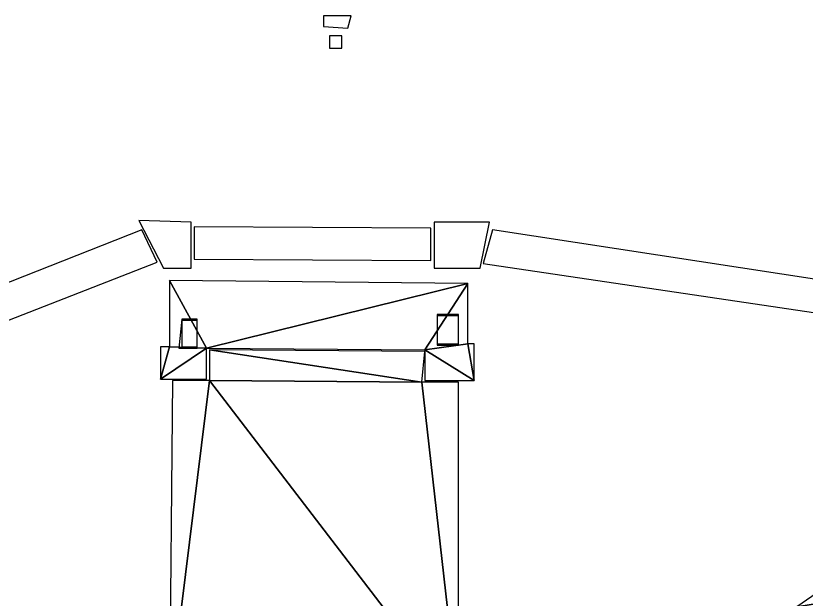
# Model space of a CAD drawing. Extents: x -35430092 to -35393830, y 11991942 to 12015432.
# Drawn here: x -35411689 to -35410974, y 12006338 to 12006866 of the extents above; entities that cross this region are included whole.
import ezdxf

# ---------------------------------------------------------------- set-up
doc = ezdxf.new("R2010")
doc.units = 0

msp = doc.modelspace()

# ---------------------------------------------------------------- linework, layer by layer
at = {"layer": 'mg_to_dxf', "color": 52}
for points in [[(-35411410.94, 12006855.83), (-35411388.67, 12006854.44), (-35411385.89, 12006865.57), (-35411410.94, 12006865.57)], [(-35411405.38, 12006836.34), (-35411394.24, 12006836.34), (-35411394.24, 12006847.48), (-35411405.38, 12006847.48)], [(-35411555.72, 12006637.28), (-35411530.66, 12006637.28), (-35411530.66, 12006679.04), (-35411577.99, 12006680.43)], [(-35411313.5, 12006644.24), (-35411313.5, 12006673.47), (-35411527.88, 12006674.86), (-35411527.88, 12006645.63)], [(-35411268.96, 12006637.28), (-35411260.6, 12006679.04), (-35411310.72, 12006679.04), (-35411310.72, 12006637.28)], [(-35411561.28, 12006642.85), (-35411575.2, 12006672.08), (-35411931.57, 12006531.48), (-35411914.86, 12006505.03)], [(-35410926.52, 12006591.34), (-35410920.95, 12006620.57), (-35411257.82, 12006672.08), (-35411266.17, 12006641.45)], [(-35411516.74, 12006564.89), (-35411516.74, 12006564.89), (-35411550.15, 12006626.14), (-35411550.15, 12006566.28)], [(-35411516.74, 12006564.89), (-35411516.74, 12006564.89), (-35411280.09, 12006623.36), (-35411550.15, 12006626.14)], [(-35411319.07, 12006563.5), (-35411319.07, 12006563.5), (-35411280.09, 12006623.36), (-35411516.74, 12006564.89)], [(-35411319.07, 12006563.5), (-35411319.07, 12006563.5), (-35411280.09, 12006569.07), (-35411280.09, 12006623.36)], [(-35411288.45, 12006595.52), (-35411307.93, 12006595.52), (-35411307.93, 12006567.68), (-35411288.45, 12006567.68)], [(-35411288.45, 12006594.13), (-35411307.93, 12006594.13), (-35411307.93, 12006569.07), (-35411288.45, 12006569.07)], [(-35411525.09, 12006564.89), (-35411525.09, 12006591.34), (-35411539.01, 12006591.34), (-35411541.8, 12006564.89)], [(-35411525.09, 12006566.28), (-35411525.09, 12006589.95), (-35411539.01, 12006589.95), (-35411539.01, 12006566.28)], [(-35411550.15, 12006566.28), (-35411550.15, 12006566.28), (-35411558.5, 12006537.05), (-35411516.74, 12006564.89)], [(-35411550.15, 12006566.28), (-35411550.15, 12006566.28), (-35411558.5, 12006566.28), (-35411558.5, 12006537.05)], [(-35411319.07, 12006563.5), (-35411319.07, 12006563.5), (-35411274.52, 12006535.66), (-35411280.09, 12006569.07)], [(-35411280.09, 12006569.07), (-35411280.09, 12006569.07), (-35411274.52, 12006535.66), (-35411274.52, 12006569.07)], [(-35411516.74, 12006564.89), (-35411516.74, 12006564.89), (-35411558.5, 12006537.05), (-35411516.74, 12006537.05)], [(-35411321.85, 12006534.27), (-35411321.85, 12006534.27), (-35411513.96, 12006563.5), (-35411513.96, 12006535.66)], [(-35411321.85, 12006534.27), (-35411321.85, 12006534.27), (-35411319.07, 12006562.11), (-35411513.96, 12006563.5)], [(-35411319.07, 12006563.5), (-35411319.07, 12006563.5), (-35411319.07, 12006535.66), (-35411274.52, 12006535.66)], [(-35411288.45, 12006241.94), (-35411288.45, 12006241.94), (-35411513.96, 12006535.66), (-35411550.15, 12006243.33)], [(-35411550.15, 12006243.33), (-35411550.15, 12006243.33), (-35411513.96, 12006535.66), (-35411547.36, 12006535.66)], [(-35411321.85, 12006534.27), (-35411321.85, 12006534.27), (-35411513.96, 12006535.66), (-35411288.45, 12006241.94)], [(-35411321.85, 12006534.27), (-35411321.85, 12006534.27), (-35411288.45, 12006241.94), (-35411288.45, 12006534.27)], [(-35411001.69, 12006312.93), (-35411001.69, 12006312.93), (-35410887.54, 12006346.34), (-35410982.2, 12006331.03)], [(-35410912.6, 12006333.81), (-35410912.6, 12006333.81), (-35410887.54, 12006346.34), (-35411001.69, 12006312.93)], [(-35410982.2, 12006331.03), (-35410982.2, 12006331.03), (-35410887.54, 12006346.34), (-35410959.92, 12006346.34)]]:
    msp.add_3dface(points, dxfattribs=at)

doc.saveas('drawing.dxf')
